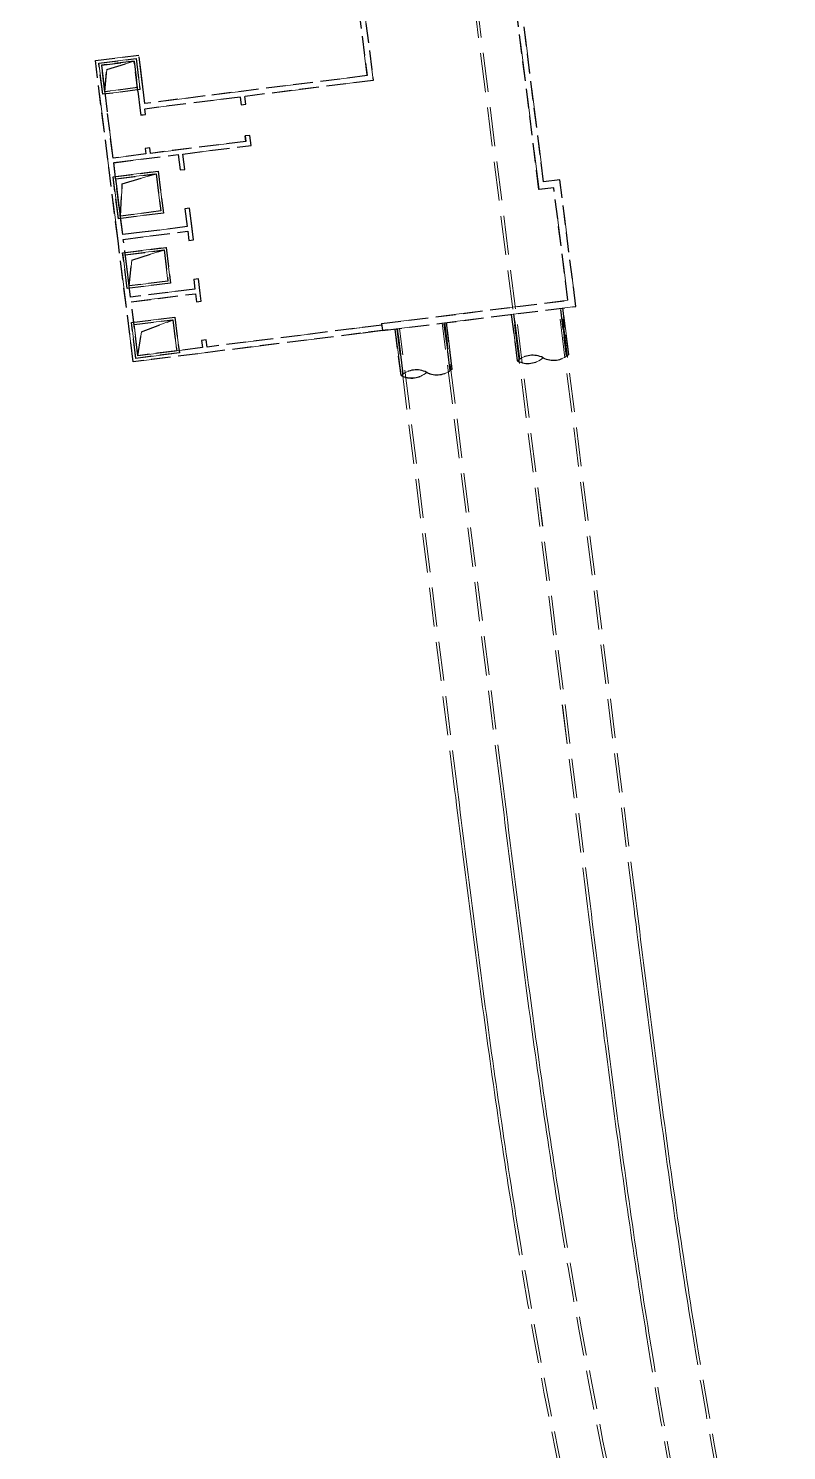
# Model space of a CAD drawing. Extents: x 0 to 531375, y 0 to 4335249.
# Drawn here: x 498168.1 to 498265, y 4331972.3 to 4332154.1 of the extents above; entities that cross this region are included whole.
import ezdxf

# ---------------------------------------------------------------- set-up
doc = ezdxf.new("R2010")
doc.units = 0
doc.linetypes.add('DASH', pattern=[0.35, 0.25, -0.1])
doc.layers.get('0').update_dxf_attribs({"lineweight": 15})
doc.layers.add('地铁', color=4, linetype='Continuous', lineweight=15)

# ---------------------------------------------------------------- blocks, each defined once
blk = doc.blocks.new('总图提取 2015 11 6')
at = {"layer": '地铁', "linetype": 'DASH', "lineweight": -3, "ltscale": 10}
for p, q in [((107248.49, 299770.48, 0.01), (107253.33, 299731.93)), ((107251.04, 299744.53), (107252.55, 299732.54)), ((107222.77, 299734.38), (107218.61, 299733.86)), ((107218.61, 299733.86), (107219.38, 299727.68)), ((107223.25, 299730.56), (107222.77, 299734.38)), ((107223.86, 299731.34), (107223.47, 299734.47)), ((107220.09, 299722), (107219.38, 299727.68)), ((107237.06, 299724.13), (107224.86, 299722.6)), ((107237.57, 299724.9), (107236.97, 299724.82)), ((107237.06, 299724.13), (107236.97, 299724.82)), ((107236.97, 299724.82), (107237.06, 299724.13)), ((107237.73, 299723.61), (107237.57, 299724.9)), ((107224.26, 299722.52), (107220.09, 299722)), ((107220.17, 299721.4), (107228.41, 299722.44)), ((107224.77, 299723.29), (107224.18, 299723.22)), ((107224.18, 299723.22), (107224.26, 299722.52)), ((107224.86, 299722.6), (107224.77, 299723.29)), ((107228.41, 299722.44), (107228.65, 299720.47)), ((107229, 299722.51), (107237.73, 299723.61)), ((107229.25, 299720.55), (107229, 299722.51)), ((107221.32, 299712.2), (107220.17, 299721.4)), ((107228.65, 299720.47), (107229.25, 299720.55)), ((107277.2, 299719.21), (107275.11, 299718.94)), ((107279.23, 299703.03), (107277.2, 299719.21)), ((107276.42, 299718.2), (107274.53, 299717.96)), ((107278.22, 299703.81), (107276.42, 299718.2)), ((107229.87, 299715.59), (107229.27, 299715.51)), ((107229.27, 299715.51), (107229.56, 299713.23)), ((107230.16, 299713.3), (107229.87, 299715.59)), ((107229.56, 299713.23), (107223.81, 299712.51)), ((107230.38, 299711.52), (107230.16, 299713.3)), ((107223.81, 299712.51), (107221.32, 299712.2)), ((107221.4, 299711.6), (107229.63, 299712.63)), ((107222.33, 299704.21), (107221.4, 299711.6)), ((107229.63, 299712.63), (107229.78, 299711.44)), ((107229.78, 299711.44), (107230.38, 299711.52)), ((107231, 299706.56), (107230.41, 299706.48)), ((107230.41, 299706.48), (107230.56, 299705.24)), ((107231.23, 299704.72), (107231, 299706.56)), ((107230.56, 299705.24), (107222.33, 299704.21)), ((107222.4, 299703.61), (107230.64, 299704.65)), ((107230.64, 299704.65), (107230.76, 299703.63)), ((107231.36, 299703.7), (107231.23, 299704.72)), ((107254.41, 299700.83), (107278.22, 299703.81)), ((107223.27, 299696.72), (107222.4, 299703.61)), ((107230.76, 299703.63), (107231.36, 299703.7)), ((107254.52, 299699.93), (107279.23, 299703.03)), ((107254.43, 299700.63), (107232.1, 299697.83)), ((107254.41, 299700.83), (107254.52, 299699.93)), ((107231.98, 299698.74), (107231.39, 299698.67)), ((107231.39, 299698.67), (107231.5, 299697.75)), ((107232.1, 299697.83), (107231.98, 299698.74)), ((107231.5, 299697.75), (107223.27, 299696.72))]:
    blk.add_line(p, q, dxfattribs=at)
for points in [[(107274.53, 299717.96), (107265.32, 299791.39), (107268.45, 299791.78)], [(107275.11, 299718.94), (107266.1, 299790.78), (107278.65, 299792.36), (107278.65, 299792.36)], [(107255.22, 299700.02), (107222.66, 299695.94), (107220.72, 299711.41), (107220.72, 299711.41), (107217.83, 299734.46), (107223.38, 299735.16)], [(107224.16, 299728.98), (107223.38, 299735.16)], [(107219.03, 299730.48), (107219.3, 299733.32), (107222.77, 299734.38)], [(107222.77, 299734.38), (107223.17, 299731.25)], [(107252.55, 299732.54), (107231.85, 299729.94)], [(107253.33, 299731.93), (107236.95, 299729.88)], [(107223.25, 299730.56), (107223.25, 299730.56)], [(107223.25, 299730.56), (107223.57, 299728.08)], [(107236.35, 299729.8), (107224.15, 299728.27)], [(107231.85, 299729.94), (107224.16, 299728.98)], [(107236.35, 299729.8), (107236.35, 299729.8), (107236.48, 299728.79), (107237.07, 299728.87), (107236.95, 299729.88)], [(107223.57, 299728.08), (107223.57, 299728.08), (107223.64, 299727.5), (107224.23, 299727.58), (107224.15, 299728.27)], [(107223.57, 299728.08), (107223.57, 299728.08)], [(107224.86, 299722.6), (107224.86, 299722.6)], [(107221.03, 299714.58), (107221.27, 299718.71), (107225.59, 299719.99)], [(107229.56, 299713.23), (107228.96, 299713.15)], [(107222.15, 299705.65), (107222.49, 299708.94), (107226.61, 299710.24)], [(107271.78, 299696.05), (107271.03, 299702)], [(107272.06, 299696.27), (107271.33, 299702.04)], [(107278.05, 299696.66), (107277.28, 299702.79)], [(107223.27, 299696.72), (107223.73, 299699.76), (107227.73, 299701.31)], [(107254.43, 299700.63), (107250.5, 299700.13)], [(107256.9, 299694.18), (107256.15, 299700.14)], [(107257.17, 299694.4), (107256.45, 299700.17)], [(107263.17, 299694.79), (107262.4, 299700.92)], [(107254.52, 299699.93), (107250.58, 299699.44)]]:
    blk.add_lwpolyline(points, dxfattribs=at)
for points in [[(107218.27, 299734.12), (107223.04, 299734.71), (107223.53, 299730.75), (107218.77, 299730.15)], [(107218.61, 299733.86), (107222.77, 299734.38), (107223.2, 299731.01), (107219.03, 299730.48)], [(107220.09, 299719.6), (107225.85, 299720.32), (107226.52, 299714.96), (107220.77, 299714.24)], [(107220.43, 299719.34), (107225.59, 299719.99), (107226.19, 299715.23), (107221.03, 299714.58)], [(107221.89, 299705.31), (107221.31, 299709.88), (107226.87, 299710.57), (107227.44, 299706.01)], [(107222.15, 299705.65), (107221.65, 299709.62), (107226.61, 299710.24), (107227.11, 299706.27)], [(107223.01, 299696.38), (107222.43, 299700.95), (107227.99, 299701.64), (107228.56, 299697.08)], [(107223.27, 299696.72), (107222.77, 299700.69), (107227.73, 299701.31), (107228.23, 299697.34)]]:
    blk.add_lwpolyline(points, close=True, dxfattribs=at)
for points in [[(107275.05, 299696.46, 0.306964), (107271.78, 299696.05, 0.307425), (107275.05, 299696.46, 0.30717), (107278.33, 299696.87), (107277.58, 299702.83)], [(107260.17, 299694.59, 0.306964), (107256.9, 299694.18, 0.307425), (107260.17, 299694.59, 0.30717), (107263.44, 299695.01), (107262.7, 299700.96)]]:
    blk.add_lwpolyline(points, format="xyb", dxfattribs=at)
blk = doc.blocks.new('A$C1FB5052D')
blk.add_blockref('总图提取 2015 11 6', (-107044.53, -294821.73))
blk = doc.blocks.new('天津2000地铁')
at = {"layer": '地铁', "linetype": 'DASH', "ltscale": 20}
for p, q in [((236.22, 4804.53), (164.74, 5374.3)), ((236.57, 4804.57), (165.09, 5374.34)), ((203.97, 4948.75, 0.01), (208.8, 4910.21)), ((206.52, 4922.8), (208.02, 4910.81)), ((178.25, 4912.65), (174.08, 4912.13)), ((178.73, 4908.83), (178.25, 4912.65)), ((179.34, 4909.61), (178.94, 4912.74)), ((174.08, 4912.13), (174.86, 4905.95)), ((175.57, 4900.27), (174.86, 4905.95)), ((180.24, 4901.56), (179.65, 4901.49)), ((179.65, 4901.49), (179.74, 4900.8)), ((180.33, 4900.87), (180.24, 4901.56)), ((192.54, 4902.4), (180.33, 4900.87)), ((184.47, 4900.78), (193.21, 4901.88)), ((193.04, 4903.17), (192.45, 4903.1)), ((192.54, 4902.4), (192.45, 4903.1)), ((192.45, 4903.1), (192.54, 4902.4)), ((193.21, 4901.88), (193.04, 4903.17)), ((179.74, 4900.8), (175.57, 4900.27)), ((175.64, 4899.68), (183.88, 4900.71)), ((176.8, 4890.47), (175.64, 4899.68)), ((183.88, 4900.71), (184.13, 4898.75)), ((184.72, 4898.82), (184.47, 4900.78)), ((184.13, 4898.75), (184.72, 4898.82)), ((231.89, 4896.47), (230.01, 4896.24)), ((232.67, 4897.48), (230.59, 4897.22)), ((233.7, 4882.09), (231.89, 4896.47)), ((234.7, 4881.3), (232.67, 4897.48)), ((185.34, 4893.86), (184.75, 4893.78)), ((184.75, 4893.78), (185.03, 4891.5)), ((185.63, 4891.58), (185.34, 4893.86)), ((179.28, 4890.78), (176.8, 4890.47)), ((176.87, 4889.87), (185.11, 4890.91)), ((185.03, 4891.5), (179.28, 4890.78)), ((185.11, 4890.91), (185.26, 4889.72)), ((185.85, 4889.79), (185.63, 4891.58)), ((177.8, 4882.48), (176.87, 4889.87)), ((185.26, 4889.72), (185.85, 4889.79)), ((186.04, 4883.52), (177.8, 4882.48)), ((186.48, 4884.83), (185.88, 4884.76)), ((185.88, 4884.76), (186.04, 4883.52)), ((186.71, 4882.99), (186.48, 4884.83)), ((177.88, 4881.89), (186.11, 4882.92)), ((178.74, 4874.99), (177.88, 4881.89)), ((186.11, 4882.92), (186.24, 4881.9)), ((186.24, 4881.9), (186.83, 4881.98)), ((186.83, 4881.98), (186.71, 4882.99)), ((209.88, 4879.1), (233.7, 4882.09)), ((209.99, 4878.21), (234.7, 4881.3)), ((236.22, 4804.53), (226.71, 4880.3)), ((236.57, 4804.57), (227.06, 4880.35)), ((242.02, 4805.25), (232.52, 4881.03)), ((242.37, 4805.3), (232.86, 4881.07)), ((209.91, 4878.9), (187.57, 4876.1)), ((209.88, 4879.1), (209.99, 4878.21)), ((219.22, 4819.5), (211.83, 4878.44)), ((219.57, 4819.54), (212.18, 4878.48)), ((225.03, 4820.22), (217.63, 4879.16)), ((225.37, 4820.27), (217.98, 4879.21)), ((187.46, 4877.02), (186.86, 4876.94)), ((186.86, 4876.94), (186.98, 4876.02)), ((187.57, 4876.1), (187.46, 4877.02)), ((186.98, 4876.02), (178.74, 4874.99)), ((225.15, 4819.23), (225.03, 4820.22)), ((225.5, 4819.28), (225.37, 4820.27)), ((219.35, 4818.5), (219.22, 4819.5)), ((219.47, 4817.51), (219.35, 4818.5)), ((219.69, 4818.55), (219.57, 4819.54)), ((219.82, 4817.56), (219.69, 4818.55)), ((225.28, 4818.24), (225.15, 4819.23)), ((225.4, 4817.25), (225.28, 4818.24)), ((225.62, 4818.28), (225.5, 4819.28)), ((225.75, 4817.29), (225.62, 4818.28)), ((219.6, 4816.52), (219.47, 4817.51)), ((219.72, 4815.53), (219.6, 4816.52)), ((219.94, 4816.56), (219.82, 4817.56)), ((220.07, 4815.57), (219.94, 4816.56)), ((225.53, 4816.26), (225.4, 4817.25)), ((225.65, 4815.26), (225.53, 4816.26)), ((225.87, 4816.3), (225.75, 4817.29)), ((226, 4815.31), (225.87, 4816.3)), ((219.85, 4814.53), (219.72, 4815.53)), ((219.97, 4813.54), (219.85, 4814.53)), ((220.19, 4814.58), (220.07, 4815.57)), ((220.32, 4813.59), (220.19, 4814.58)), ((225.77, 4814.27), (225.65, 4815.26)), ((225.9, 4813.28), (225.77, 4814.27)), ((226.12, 4814.32), (226, 4815.31)), ((226.25, 4813.32), (226.12, 4814.32)), ((220.1, 4812.55), (219.97, 4813.54)), ((220.22, 4811.56), (220.1, 4812.55)), ((220.44, 4812.59), (220.32, 4813.59)), ((220.57, 4811.6), (220.44, 4812.59)), ((226.02, 4812.29), (225.9, 4813.28)), ((226.37, 4812.33), (226.25, 4813.32)), ((220.35, 4810.56), (220.22, 4811.56)), ((220.47, 4809.57), (220.35, 4810.56)), ((220.69, 4810.61), (220.57, 4811.6)), ((220.82, 4809.62), (220.69, 4810.61)), ((226.15, 4811.3), (226.02, 4812.29)), ((226.28, 4810.31), (226.15, 4811.3)), ((226.5, 4811.34), (226.37, 4812.33)), ((226.62, 4810.35), (226.5, 4811.34)), ((220.6, 4808.58), (220.47, 4809.57)), ((220.94, 4808.62), (220.82, 4809.62)), ((226.4, 4809.32), (226.28, 4810.31)), ((226.53, 4808.32), (226.4, 4809.32)), ((226.75, 4809.36), (226.62, 4810.35)), ((226.87, 4808.37), (226.75, 4809.36)), ((220.72, 4807.59), (220.6, 4808.58)), ((220.85, 4806.59), (220.72, 4807.59)), ((221.07, 4807.63), (220.94, 4808.62)), ((221.2, 4806.64), (221.07, 4807.63)), ((226.65, 4807.33), (226.53, 4808.32)), ((226.78, 4806.34), (226.65, 4807.33)), ((227, 4807.38), (226.87, 4808.37)), ((227.13, 4806.39), (227, 4807.38)), ((220.98, 4805.6), (220.85, 4806.59)), ((221.1, 4804.61), (220.98, 4805.6)), ((221.32, 4805.64), (221.2, 4806.64)), ((221.45, 4804.65), (221.32, 4805.64)), ((226.91, 4805.35), (226.78, 4806.34)), ((227.03, 4804.36), (226.91, 4805.35)), ((227.25, 4805.4), (227.13, 4806.39)), ((227.38, 4804.4), (227.25, 4805.4)), ((242.15, 4804.26), (242.02, 4805.25)), ((242.49, 4804.31), (242.37, 4805.3)), ((221.23, 4803.61), (221.1, 4804.61)), ((221.36, 4802.62), (221.23, 4803.61)), ((221.58, 4803.66), (221.45, 4804.65)), ((221.71, 4802.67), (221.58, 4803.66)), ((227.16, 4803.37), (227.03, 4804.36)), ((227.29, 4802.38), (227.16, 4803.37)), ((227.51, 4803.41), (227.38, 4804.4)), ((227.64, 4802.42), (227.51, 4803.41)), ((236.34, 4803.53), (236.22, 4804.53)), ((236.34, 4803.53), (236.22, 4804.53)), ((236.47, 4802.54), (236.34, 4803.53)), ((236.47, 4802.54), (236.34, 4803.53)), ((236.69, 4803.58), (236.57, 4804.57)), ((236.69, 4803.58), (236.57, 4804.57)), ((236.81, 4802.58), (236.69, 4803.58)), ((236.81, 4802.58), (236.69, 4803.58)), ((242.27, 4803.27), (242.15, 4804.26)), ((242.62, 4803.31), (242.49, 4804.31)), ((242.74, 4802.32), (242.62, 4803.31)), ((221.49, 4801.63), (221.36, 4802.62)), ((221.62, 4800.63), (221.49, 4801.63)), ((221.83, 4801.67), (221.71, 4802.67)), ((221.96, 4800.68), (221.83, 4801.67)), ((227.42, 4801.39), (227.29, 4802.38)), ((227.76, 4801.43), (227.64, 4802.42)), ((236.59, 4801.55), (236.47, 4802.54)), ((236.59, 4801.55), (236.47, 4802.54)), ((236.72, 4800.56), (236.59, 4801.55)), ((236.72, 4800.56), (236.59, 4801.55)), ((236.94, 4801.59), (236.81, 4802.58)), ((236.94, 4801.59), (236.81, 4802.58)), ((237.06, 4800.6), (236.94, 4801.59)), ((237.06, 4800.6), (236.94, 4801.59)), ((242.4, 4802.28), (242.27, 4803.27)), ((242.52, 4801.29), (242.4, 4802.28)), ((242.87, 4801.33), (242.74, 4802.32)), ((221.74, 4799.64), (221.62, 4800.63)), ((221.87, 4798.65), (221.74, 4799.64)), ((222.09, 4799.69), (221.96, 4800.68)), ((222.22, 4798.69), (222.09, 4799.69)), ((227.55, 4800.4), (227.42, 4801.39)), ((227.67, 4799.41), (227.55, 4800.4)), ((227.89, 4800.44), (227.76, 4801.43)), ((228.02, 4799.45), (227.89, 4800.44)), ((236.84, 4799.56), (236.72, 4800.56)), ((236.84, 4799.56), (236.72, 4800.56)), ((237.19, 4799.61), (237.06, 4800.6)), ((237.19, 4799.61), (237.06, 4800.6)), ((242.65, 4800.29), (242.52, 4801.29)), ((242.77, 4799.3), (242.65, 4800.29)), ((242.99, 4800.34), (242.87, 4801.33)), ((243.12, 4799.35), (242.99, 4800.34)), ((222, 4797.66), (221.87, 4798.65)), ((222.35, 4797.7), (222.22, 4798.69)), ((227.8, 4798.42), (227.67, 4799.41)), ((227.93, 4797.43), (227.8, 4798.42)), ((228.15, 4798.46), (228.02, 4799.45)), ((228.28, 4797.47), (228.15, 4798.46)), ((236.97, 4798.57), (236.84, 4799.56)), ((236.97, 4798.57), (236.84, 4799.56)), ((237.09, 4797.58), (236.97, 4798.57)), ((237.09, 4797.58), (236.97, 4798.57)), ((237.31, 4798.61), (237.19, 4799.61)), ((237.31, 4798.61), (237.19, 4799.61)), ((237.44, 4797.62), (237.31, 4798.61)), ((237.44, 4797.62), (237.31, 4798.61)), ((242.9, 4798.31), (242.77, 4799.3)), ((243.02, 4797.32), (242.9, 4798.31)), ((243.24, 4798.35), (243.12, 4799.35)), ((243.37, 4797.36), (243.24, 4798.35)), ((222.13, 4796.66), (222, 4797.66)), ((222.26, 4795.67), (222.13, 4796.66)), ((222.48, 4796.71), (222.35, 4797.7)), ((222.61, 4795.71), (222.48, 4796.71)), ((228.06, 4796.44), (227.93, 4797.43)), ((228.2, 4795.45), (228.06, 4796.44)), ((228.41, 4796.48), (228.28, 4797.47)), ((228.54, 4795.49), (228.41, 4796.48)), ((237.22, 4796.59), (237.09, 4797.58)), ((237.22, 4796.59), (237.09, 4797.58)), ((237.34, 4795.59), (237.22, 4796.59)), ((237.34, 4795.59), (237.22, 4796.59)), ((237.56, 4796.63), (237.44, 4797.62)), ((237.56, 4796.63), (237.44, 4797.62)), ((237.69, 4795.64), (237.56, 4796.63)), ((237.69, 4795.64), (237.56, 4796.63)), ((243.15, 4796.33), (243.02, 4797.32)), ((243.27, 4795.34), (243.15, 4796.33)), ((243.49, 4796.37), (243.37, 4797.36)), ((243.62, 4795.38), (243.49, 4796.37)), ((222.4, 4794.68), (222.26, 4795.67)), ((222.53, 4793.68), (222.4, 4794.68)), ((222.74, 4794.72), (222.61, 4795.71)), ((222.88, 4793.73), (222.74, 4794.72)), ((228.33, 4794.46), (228.2, 4795.45)), ((228.46, 4793.47), (228.33, 4794.46)), ((228.67, 4794.5), (228.54, 4795.49)), ((228.81, 4793.51), (228.67, 4794.5)), ((237.47, 4794.6), (237.34, 4795.59)), ((237.47, 4794.6), (237.34, 4795.59)), ((237.59, 4793.61), (237.47, 4794.6)), ((237.59, 4793.61), (237.47, 4794.6)), ((237.81, 4794.64), (237.69, 4795.64)), ((237.81, 4794.64), (237.69, 4795.64)), ((237.94, 4793.65), (237.81, 4794.64)), ((237.94, 4793.65), (237.81, 4794.64)), ((243.4, 4794.34), (243.27, 4795.34)), ((243.52, 4793.35), (243.4, 4794.34)), ((243.74, 4794.39), (243.62, 4795.38)), ((243.87, 4793.4), (243.74, 4794.39)), ((222.66, 4792.69), (222.53, 4793.68)), ((222.79, 4791.7), (222.66, 4792.69)), ((223.01, 4792.74), (222.88, 4793.73)), ((223.14, 4791.74), (223.01, 4792.74)), ((228.59, 4792.48), (228.46, 4793.47)), ((228.72, 4791.49), (228.59, 4792.48)), ((228.94, 4792.53), (228.81, 4793.51)), ((229.07, 4791.54), (228.94, 4792.53)), ((237.72, 4792.61), (237.59, 4793.61)), ((237.72, 4792.61), (237.59, 4793.61)), ((237.85, 4791.62), (237.72, 4792.61)), ((237.85, 4791.62), (237.72, 4792.61)), ((238.07, 4792.66), (237.94, 4793.65)), ((238.07, 4792.66), (237.94, 4793.65)), ((238.19, 4791.67), (238.07, 4792.66)), ((238.19, 4791.67), (238.07, 4792.66)), ((243.65, 4792.36), (243.52, 4793.35)), ((244, 4792.41), (243.87, 4793.4)), ((244.12, 4791.42), (244, 4792.41)), ((222.93, 4790.7), (222.79, 4791.7)), ((223.06, 4789.71), (222.93, 4790.7)), ((223.27, 4790.75), (223.14, 4791.74)), ((223.41, 4789.76), (223.27, 4790.75)), ((228.86, 4790.5), (228.72, 4791.49)), ((229.21, 4790.55), (229.07, 4791.54)), ((229.34, 4789.56), (229.21, 4790.55)), ((237.97, 4790.63), (237.85, 4791.62)), ((237.97, 4790.63), (237.85, 4791.62)), ((238.1, 4789.64), (237.97, 4790.63)), ((238.1, 4789.64), (237.97, 4790.63)), ((238.32, 4790.67), (238.19, 4791.67)), ((238.32, 4790.67), (238.19, 4791.67)), ((238.45, 4789.68), (238.32, 4790.67)), ((238.45, 4789.68), (238.32, 4790.67)), ((243.77, 4791.37), (243.65, 4792.36)), ((243.9, 4790.38), (243.77, 4791.37)), ((244.25, 4790.42), (244.12, 4791.42)), ((223.2, 4788.72), (223.06, 4789.71)), ((223.54, 4788.76), (223.41, 4789.76)), ((223.68, 4787.77), (223.54, 4788.76)), ((228.99, 4789.51), (228.86, 4790.5)), ((229.13, 4788.52), (228.99, 4789.51)), ((229.48, 4788.57), (229.34, 4789.56)), ((238.23, 4788.64), (238.1, 4789.64)), ((238.23, 4788.64), (238.1, 4789.64)), ((238.57, 4788.69), (238.45, 4789.68)), ((238.57, 4788.69), (238.45, 4789.68)), ((244.03, 4789.39), (243.9, 4790.38)), ((244.16, 4788.4), (244.03, 4789.39)), ((244.38, 4789.43), (244.25, 4790.42)), ((244.5, 4788.44), (244.38, 4789.43)), ((223.33, 4787.72), (223.2, 4788.72)), ((223.47, 4786.73), (223.33, 4787.72)), ((223.82, 4786.78), (223.68, 4787.77)), ((229.27, 4787.53), (229.13, 4788.52)), ((229.4, 4786.55), (229.27, 4787.53)), ((229.61, 4787.58), (229.48, 4788.57)), ((229.75, 4786.59), (229.61, 4787.58)), ((238.35, 4787.65), (238.23, 4788.64)), ((238.35, 4787.65), (238.23, 4788.64)), ((238.48, 4786.66), (238.35, 4787.65)), ((238.48, 4786.66), (238.35, 4787.65)), ((238.7, 4787.69), (238.57, 4788.69)), ((238.7, 4787.69), (238.57, 4788.69)), ((238.83, 4786.7), (238.7, 4787.69)), ((238.83, 4786.7), (238.7, 4787.69)), ((244.28, 4787.41), (244.16, 4788.4)), ((244.41, 4786.42), (244.28, 4787.41)), ((244.63, 4787.45), (244.5, 4788.44)), ((244.76, 4786.46), (244.63, 4787.45)), ((223.61, 4785.74), (223.47, 4786.73)), ((223.75, 4784.75), (223.61, 4785.74)), ((223.95, 4785.79), (223.82, 4786.78)), ((224.09, 4784.79), (223.95, 4785.79)), ((229.54, 4785.56), (229.4, 4786.55)), ((229.68, 4784.57), (229.54, 4785.56)), ((229.89, 4785.61), (229.75, 4786.59)), ((230.02, 4784.62), (229.89, 4785.61)), ((238.61, 4785.66), (238.48, 4786.66)), ((238.61, 4785.66), (238.48, 4786.66)), ((238.74, 4784.67), (238.61, 4785.66)), ((238.74, 4784.67), (238.61, 4785.66)), ((238.96, 4785.71), (238.83, 4786.7)), ((238.96, 4785.71), (238.83, 4786.7)), ((239.09, 4784.72), (238.96, 4785.71)), ((239.09, 4784.72), (238.96, 4785.71)), ((244.54, 4785.43), (244.41, 4786.42)), ((244.67, 4784.44), (244.54, 4785.43)), ((244.89, 4785.47), (244.76, 4786.46)), ((245.02, 4784.48), (244.89, 4785.47)), ((223.89, 4783.75), (223.75, 4784.75)), ((224.02, 4782.76), (223.89, 4783.75)), ((224.23, 4783.8), (224.09, 4784.79)), ((224.37, 4782.81), (224.23, 4783.8)), ((229.82, 4783.58), (229.68, 4784.57)), ((229.96, 4782.59), (229.82, 4783.58)), ((230.16, 4783.63), (230.02, 4784.62)), ((230.3, 4782.64), (230.16, 4783.63)), ((238.87, 4783.68), (238.74, 4784.67)), ((238.87, 4783.68), (238.74, 4784.67)), ((239, 4782.68), (238.87, 4783.68)), ((239, 4782.68), (238.87, 4783.68)), ((239.22, 4783.72), (239.09, 4784.72)), ((239.22, 4783.72), (239.09, 4784.72)), ((239.35, 4782.73), (239.22, 4783.72)), ((239.35, 4782.73), (239.22, 4783.72)), ((244.8, 4783.45), (244.67, 4784.44)), ((244.93, 4782.46), (244.8, 4783.45)), ((245.15, 4783.49), (245.02, 4784.48)), ((245.28, 4782.5), (245.15, 4783.49)), ((224.17, 4781.77), (224.02, 4782.76)), ((224.31, 4780.77), (224.17, 4781.77)), ((224.51, 4781.82), (224.37, 4782.81)), ((224.65, 4780.82), (224.51, 4781.82)), ((230.1, 4781.61), (229.96, 4782.59)), ((230.24, 4780.62), (230.1, 4781.61)), ((230.44, 4781.66), (230.3, 4782.64)), ((230.59, 4780.67), (230.44, 4781.66)), ((239.13, 4781.69), (239, 4782.68)), ((239.13, 4781.69), (239, 4782.68)), ((239.26, 4780.7), (239.13, 4781.69)), ((239.26, 4780.7), (239.13, 4781.69)), ((239.48, 4781.74), (239.35, 4782.73)), ((239.48, 4781.74), (239.35, 4782.73)), ((239.61, 4780.74), (239.48, 4781.74)), ((239.61, 4780.74), (239.48, 4781.74)), ((245.06, 4781.47), (244.93, 4782.46)), ((245.19, 4780.48), (245.06, 4781.47)), ((245.41, 4781.51), (245.28, 4782.5)), ((245.54, 4780.52), (245.41, 4781.51)), ((224.45, 4779.78), (224.31, 4780.77)), ((224.59, 4778.79), (224.45, 4779.78)), ((224.8, 4779.83), (224.65, 4780.82)), ((224.94, 4778.84), (224.8, 4779.83)), ((230.38, 4779.63), (230.24, 4780.62)), ((230.73, 4779.68), (230.59, 4780.67)), ((230.87, 4778.69), (230.73, 4779.68)), ((239.39, 4779.71), (239.26, 4780.7)), ((239.39, 4779.71), (239.26, 4780.7)), ((239.52, 4778.71), (239.39, 4779.71)), ((239.52, 4778.71), (239.39, 4779.71)), ((239.74, 4779.75), (239.61, 4780.74)), ((239.74, 4779.75), (239.61, 4780.74)), ((239.87, 4778.76), (239.74, 4779.75)), ((239.87, 4778.76), (239.74, 4779.75)), ((245.32, 4779.49), (245.19, 4780.48)), ((245.67, 4779.53), (245.54, 4780.52)), ((224.74, 4777.8), (224.59, 4778.79)), ((225.08, 4777.85), (224.94, 4778.84)), ((225.23, 4776.86), (225.08, 4777.85)), ((230.53, 4778.64), (230.38, 4779.63)), ((230.67, 4777.66), (230.53, 4778.64)), ((231.02, 4777.71), (230.87, 4778.69)), ((239.66, 4777.72), (239.52, 4778.71)), ((239.66, 4777.72), (239.52, 4778.71)), ((240, 4777.77), (239.87, 4778.76)), ((240, 4777.77), (239.87, 4778.76)), ((245.45, 4778.5), (245.32, 4779.49)), ((245.59, 4777.51), (245.45, 4778.5)), ((245.8, 4778.54), (245.67, 4779.53)), ((245.93, 4777.55), (245.8, 4778.54)), ((224.88, 4776.8), (224.74, 4777.8)), ((225.03, 4775.81), (224.88, 4776.8)), ((225.37, 4775.86), (225.23, 4776.86)), ((230.82, 4776.67), (230.67, 4777.66)), ((230.96, 4775.68), (230.82, 4776.67)), ((231.16, 4776.72), (231.02, 4777.71)), ((231.31, 4775.73), (231.16, 4776.72)), ((239.79, 4776.73), (239.66, 4777.72)), ((239.79, 4776.73), (239.66, 4777.72)), ((239.92, 4775.73), (239.79, 4776.73)), ((239.92, 4775.73), (239.79, 4776.73)), ((240.14, 4776.77), (240, 4777.77)), ((240.14, 4776.77), (240, 4777.77)), ((240.27, 4775.78), (240.14, 4776.77)), ((240.27, 4775.78), (240.14, 4776.77)), ((245.72, 4776.52), (245.59, 4777.51)), ((245.85, 4775.53), (245.72, 4776.52)), ((246.07, 4776.57), (245.93, 4777.55)), ((246.2, 4775.58), (246.07, 4776.57)), ((225.18, 4774.82), (225.03, 4775.81)), ((225.32, 4773.83), (225.18, 4774.82)), ((225.52, 4774.87), (225.37, 4775.86)), ((225.67, 4773.88), (225.52, 4774.87)), ((231.11, 4774.7), (230.96, 4775.68)), ((231.26, 4773.71), (231.11, 4774.7)), ((231.46, 4774.75), (231.31, 4775.73)), ((231.6, 4773.76), (231.46, 4774.75)), ((240.06, 4774.74), (239.92, 4775.73)), ((240.06, 4774.74), (239.92, 4775.73)), ((240.19, 4773.75), (240.06, 4774.74)), ((240.19, 4773.75), (240.06, 4774.74)), ((240.4, 4774.79), (240.27, 4775.78)), ((240.4, 4774.79), (240.27, 4775.78)), ((240.54, 4773.79), (240.4, 4774.79)), ((240.54, 4773.79), (240.4, 4774.79)), ((245.99, 4774.54), (245.85, 4775.53)), ((246.12, 4773.55), (245.99, 4774.54)), ((246.34, 4774.59), (246.2, 4775.58)), ((246.47, 4773.6), (246.34, 4774.59)), ((225.47, 4772.84), (225.32, 4773.83)), ((225.62, 4771.84), (225.47, 4772.84)), ((225.82, 4772.89), (225.67, 4773.88)), ((225.97, 4771.9), (225.82, 4772.89)), ((231.41, 4772.72), (231.26, 4773.71)), ((231.56, 4771.74), (231.41, 4772.72)), ((231.75, 4772.78), (231.6, 4773.76)), ((231.9, 4771.79), (231.75, 4772.78)), ((240.33, 4772.75), (240.19, 4773.75)), ((240.33, 4772.75), (240.19, 4773.75)), ((240.47, 4771.76), (240.33, 4772.75)), ((240.47, 4771.76), (240.33, 4772.75)), ((240.68, 4772.8), (240.54, 4773.79)), ((240.68, 4772.8), (240.54, 4773.79)), ((240.81, 4771.81), (240.68, 4772.8)), ((240.81, 4771.81), (240.68, 4772.8)), ((246.26, 4772.56), (246.12, 4773.55)), ((246.4, 4771.57), (246.26, 4772.56)), ((246.61, 4772.61), (246.47, 4773.6)), ((246.74, 4771.62), (246.61, 4772.61)), ((225.78, 4770.85), (225.62, 4771.84)), ((225.93, 4769.86), (225.78, 4770.85)), ((226.12, 4770.91), (225.97, 4771.9)), ((226.27, 4769.91), (226.12, 4770.91)), ((231.71, 4770.75), (231.56, 4771.74)), ((231.86, 4769.77), (231.71, 4770.75)), ((232.06, 4770.81), (231.9, 4771.79)), ((232.21, 4769.82), (232.06, 4770.81)), ((240.6, 4770.77), (240.47, 4771.76)), ((240.6, 4770.77), (240.47, 4771.76)), ((240.74, 4769.78), (240.6, 4770.77)), ((240.74, 4769.78), (240.6, 4770.77)), ((240.95, 4770.82), (240.81, 4771.81)), ((240.95, 4770.82), (240.81, 4771.81)), ((241.09, 4769.82), (240.95, 4770.82)), ((241.09, 4769.82), (240.95, 4770.82)), ((246.54, 4770.59), (246.4, 4771.57)), ((246.67, 4769.6), (246.54, 4770.59)), ((246.88, 4770.63), (246.74, 4771.62)), ((247.02, 4769.65), (246.88, 4770.63)), ((226.08, 4768.87), (225.93, 4769.86)), ((226.24, 4767.88), (226.08, 4768.87)), ((226.43, 4768.92), (226.27, 4769.91)), ((226.58, 4767.93), (226.43, 4768.92)), ((232.02, 4768.78), (231.86, 4769.77)), ((232.17, 4767.8), (232.02, 4768.78)), ((232.36, 4768.84), (232.21, 4769.82)), ((232.52, 4767.85), (232.36, 4768.84)), ((240.88, 4768.78), (240.74, 4769.78)), ((240.88, 4768.78), (240.74, 4769.78)), ((241.02, 4767.79), (240.88, 4768.78)), ((241.02, 4767.79), (240.88, 4768.78)), ((241.23, 4768.83), (241.09, 4769.82)), ((241.23, 4768.83), (241.09, 4769.82)), ((241.37, 4767.84), (241.23, 4768.83)), ((241.37, 4767.84), (241.23, 4768.83)), ((246.81, 4768.61), (246.67, 4769.6)), ((247.16, 4768.66), (247.02, 4769.65)), ((226.39, 4766.89), (226.24, 4767.88)), ((226.74, 4766.94), (226.58, 4767.93)), ((226.9, 4765.95), (226.74, 4766.94)), ((232.33, 4766.82), (232.17, 4767.8)), ((232.67, 4766.87), (232.52, 4767.85)), ((241.16, 4766.8), (241.02, 4767.79)), ((241.16, 4766.8), (241.02, 4767.79)), ((241.51, 4766.85), (241.37, 4767.84)), ((241.51, 4766.85), (241.37, 4767.84)), ((246.95, 4767.62), (246.81, 4768.61)), ((247.09, 4766.63), (246.95, 4767.62)), ((247.3, 4767.67), (247.16, 4768.66)), ((247.44, 4766.68), (247.3, 4767.67)), ((226.55, 4765.89), (226.39, 4766.89)), ((226.71, 4764.9), (226.55, 4765.89)), ((227.05, 4764.96), (226.9, 4765.95)), ((232.48, 4765.83), (232.33, 4766.82)), ((232.83, 4765.89), (232.67, 4766.87)), ((241.3, 4765.8), (241.16, 4766.8)), ((241.3, 4765.8), (241.16, 4766.8)), ((241.45, 4764.81), (241.3, 4765.8)), ((241.45, 4764.81), (241.3, 4765.8)), ((241.65, 4765.85), (241.51, 4766.85)), ((241.65, 4765.85), (241.51, 4766.85)), ((241.79, 4764.86), (241.65, 4765.85)), ((241.79, 4764.86), (241.65, 4765.85)), ((247.24, 4765.65), (247.09, 4766.63)), ((247.38, 4764.66), (247.24, 4765.65)), ((247.58, 4765.7), (247.44, 4766.68)), ((247.72, 4764.71), (247.58, 4765.7)), ((241.59, 4763.82), (241.45, 4764.81)), ((241.59, 4763.82), (241.45, 4764.81)), ((241.73, 4762.83), (241.59, 4763.82)), ((241.73, 4762.83), (241.59, 4763.82)), ((241.93, 4763.87), (241.79, 4764.86)), ((241.93, 4763.87), (241.79, 4764.86)), ((242.08, 4762.88), (241.93, 4763.87)), ((242.08, 4762.88), (241.93, 4763.87)), ((247.52, 4763.67), (247.38, 4764.66)), ((247.67, 4762.69), (247.52, 4763.67)), ((247.87, 4763.72), (247.72, 4764.71)), ((248.01, 4762.74), (247.87, 4763.72)), ((241.88, 4761.83), (241.73, 4762.83)), ((241.88, 4761.83), (241.73, 4762.83)), ((242.02, 4760.84), (241.88, 4761.83)), ((242.02, 4760.84), (241.88, 4761.83)), ((242.22, 4761.88), (242.08, 4762.88)), ((242.22, 4761.88), (242.08, 4762.88)), ((242.37, 4760.9), (242.22, 4761.88)), ((242.37, 4760.9), (242.22, 4761.88)), ((247.81, 4761.7), (247.67, 4762.69)), ((247.96, 4760.71), (247.81, 4761.7)), ((248.16, 4761.75), (248.01, 4762.74)), ((248.3, 4760.76), (248.16, 4761.75)), ((242.17, 4759.85), (242.02, 4760.84)), ((242.17, 4759.85), (242.02, 4760.84)), ((242.32, 4758.86), (242.17, 4759.85)), ((242.32, 4758.86), (242.17, 4759.85)), ((242.52, 4759.9), (242.37, 4760.89)), ((242.52, 4759.9), (242.37, 4760.89)), ((242.67, 4758.91), (242.52, 4759.9)), ((242.67, 4758.91), (242.52, 4759.9)), ((248.1, 4759.73), (247.96, 4760.71)), ((248.25, 4758.74), (248.1, 4759.73)), ((248.45, 4759.78), (248.3, 4760.76)), ((248.6, 4758.79), (248.45, 4759.78)), ((242.47, 4757.87), (242.32, 4758.86)), ((242.47, 4757.87), (242.32, 4758.86)), ((242.62, 4756.87), (242.47, 4757.87)), ((242.62, 4756.87), (242.47, 4757.87)), ((242.81, 4757.92), (242.67, 4758.91)), ((242.81, 4757.92), (242.67, 4758.91)), ((242.97, 4756.93), (242.81, 4757.92)), ((242.97, 4756.93), (242.81, 4757.92)), ((248.4, 4757.75), (248.25, 4758.74)), ((248.75, 4757.81), (248.6, 4758.79)), ((242.77, 4755.88), (242.62, 4756.87)), ((242.77, 4755.88), (242.62, 4756.87)), ((243.12, 4755.94), (242.97, 4756.93)), ((243.12, 4755.94), (242.97, 4756.93)), ((248.55, 4756.77), (248.4, 4757.75)), ((248.7, 4755.78), (248.55, 4756.77)), ((248.9, 4756.82), (248.75, 4757.81)), ((249.05, 4755.84), (248.9, 4756.82)), ((242.92, 4754.89), (242.77, 4755.88)), ((242.92, 4754.89), (242.77, 4755.88)), ((243.08, 4753.9), (242.92, 4754.89)), ((243.08, 4753.9), (242.92, 4754.89)), ((243.27, 4754.94), (243.12, 4755.94)), ((243.27, 4754.94), (243.12, 4755.94)), ((243.42, 4753.95), (243.27, 4754.94)), ((243.42, 4753.95), (243.27, 4754.94)), ((248.86, 4754.8), (248.7, 4755.78)), ((249.01, 4753.81), (248.86, 4754.8)), ((249.2, 4754.85), (249.05, 4755.84)), ((249.36, 4753.87), (249.2, 4754.85)), ((243.23, 4752.91), (243.08, 4753.9)), ((243.23, 4752.91), (243.08, 4753.9)), ((243.39, 4751.92), (243.23, 4752.91)), ((243.39, 4751.92), (243.23, 4752.91)), ((243.58, 4752.96), (243.42, 4753.95)), ((243.58, 4752.96), (243.42, 4753.95)), ((243.73, 4751.97), (243.58, 4752.96)), ((243.73, 4751.97), (243.58, 4752.96)), ((249.17, 4752.83), (249.01, 4753.81)), ((249.32, 4751.84), (249.17, 4752.83)), ((249.51, 4752.88), (249.36, 4753.87)), ((249.67, 4751.9), (249.51, 4752.88)), ((243.55, 4750.92), (243.39, 4751.92)), ((243.55, 4750.92), (243.39, 4751.92)), ((243.7, 4749.93), (243.55, 4750.92)), ((243.7, 4749.93), (243.55, 4750.92)), ((243.89, 4750.98), (243.73, 4751.97)), ((243.89, 4750.98), (243.73, 4751.97)), ((244.05, 4749.99), (243.89, 4750.98)), ((244.05, 4749.99), (243.89, 4750.98)), ((249.48, 4750.86), (249.32, 4751.84)), ((249.83, 4750.92), (249.67, 4751.9))]:
    blk.add_line(p, q, dxfattribs=at)
for points in [[(230.59, 4897.22), (221.58, 4969.05), (234.13, 4970.63), (234.13, 4970.63)], [(230.01, 4896.24), (220.79, 4969.66), (223.92, 4970.05)], [(210.7, 4878.29), (178.13, 4874.21), (176.19, 4889.69), (176.19, 4889.69), (173.3, 4912.74), (178.86, 4913.43)], [(174.51, 4908.76), (174.78, 4911.59), (178.25, 4912.65)], [(178.25, 4912.65), (178.64, 4909.53)], [(179.63, 4907.25), (178.86, 4913.43)], [(208.02, 4910.81), (187.32, 4908.22)], [(178.73, 4908.83), (178.73, 4908.83)], [(178.73, 4908.83), (179.04, 4906.35)], [(208.8, 4910.21), (192.42, 4908.15)], [(191.82, 4908.08), (179.62, 4906.55)], [(187.32, 4908.22), (179.63, 4907.25)], [(191.82, 4908.08), (191.82, 4908.08), (191.95, 4907.06), (192.55, 4907.14), (192.42, 4908.15)], [(179.04, 4906.35), (179.04, 4906.35), (179.11, 4905.78), (179.71, 4905.85), (179.62, 4906.55)], [(179.04, 4906.35), (179.04, 4906.35)], [(180.33, 4900.87), (180.33, 4900.87)], [(176.5, 4892.85), (176.74, 4896.98), (181.06, 4898.26)], [(185.03, 4891.5), (184.44, 4891.43)], [(177.62, 4883.92), (177.96, 4887.22), (182.08, 4888.51)], [(227.25, 4874.32), (226.51, 4880.28)], [(227.53, 4874.54), (226.81, 4880.31)], [(233.53, 4874.93), (232.76, 4881.06)], [(178.74, 4874.99), (179.2, 4878.04), (183.2, 4879.58)], [(209.91, 4878.9), (205.97, 4878.41)], [(209.99, 4878.21), (206.06, 4877.71)], [(212.37, 4872.46), (211.62, 4878.41)], [(212.65, 4872.67), (211.92, 4878.45)], [(218.64, 4873.06), (217.88, 4879.19)]]:
    blk.add_lwpolyline(points, dxfattribs=at)
for points in [[(173.75, 4912.39), (178.51, 4912.99), (179.01, 4909.02), (174.24, 4908.42)], [(174.08, 4912.13), (178.25, 4912.65), (178.67, 4909.28), (174.51, 4908.76)], [(175.57, 4897.87), (181.32, 4898.6), (182, 4893.24), (176.24, 4892.52)], [(175.9, 4897.61), (181.06, 4898.26), (181.66, 4893.5), (176.5, 4892.85)], [(177.36, 4883.59), (176.79, 4888.15), (182.34, 4888.85), (182.92, 4884.28)], [(177.62, 4883.92), (177.12, 4887.89), (182.08, 4888.51), (182.58, 4884.54)], [(178.48, 4874.66), (177.91, 4879.22), (183.46, 4879.92), (184.04, 4875.35)], [(178.74, 4874.99), (178.24, 4878.96), (183.2, 4879.58), (183.7, 4875.61)]]:
    blk.add_lwpolyline(points, close=True, dxfattribs=at)
for points in [[(230.53, 4874.73, 0.306964), (227.25, 4874.32, 0.307425), (230.53, 4874.73, 0.30717), (233.8, 4875.15), (233.06, 4881.1)], [(215.65, 4872.87, 0.306964), (212.37, 4872.46, 0.307425), (215.65, 4872.87, 0.30717), (218.92, 4873.28), (218.17, 4879.23)]]:
    blk.add_lwpolyline(points, format="xyb", dxfattribs=at)
for centre, radius, start, end in [((1019.63, 4892.19), 797.23, 189.11945, 193.45984), ((1019.63, 4892.19), 796.87, 189.11944, 193.45983), ((1019.68, 4892.2), 803.13, 189.11958, 193.45997), ((1019.68, 4892.19), 802.77, 189.11957, 193.45997), ((248.16, 4761.75), 0.35, 188.382, 188.4393), ((245.09, 4761.3), 3.1, 188.382, 188.4393), ((245.09, 4761.3), 3.1, 188.382, 188.4393), ((245.09, 4761.3), 2.75, 188.382, 188.4393), ((245.09, 4761.3), 2.75, 188.382, 188.4393), ((1036.63, 4877.22), 797.23, 189.11945, 193.45984), ((1036.63, 4877.21), 796.87, 189.11944, 193.45983), ((1036.68, 4877.22), 803.13, 189.11958, 193.45997), ((1036.68, 4877.22), 803.13, 189.11958, 193.45997), ((1036.67, 4877.22), 802.77, 189.11958, 193.45997), ((1036.67, 4877.22), 802.77, 189.11957, 193.45997)]:
    blk.add_arc(centre, radius, start, end, dxfattribs=at)

msp = doc.modelspace()

# ---------------------------------------------------------------- block references
at = {"layer": '地铁', "color": 1}
msp.add_blockref('天津2000地铁', (498003.38431, 4327237.28522), dxfattribs=at)
at = {"layer": '地铁'}
msp.add_blockref('A$C1FB5052D', (498003.38431, 4327237.28522), dxfattribs=at)

doc.saveas('drawing.dxf')
